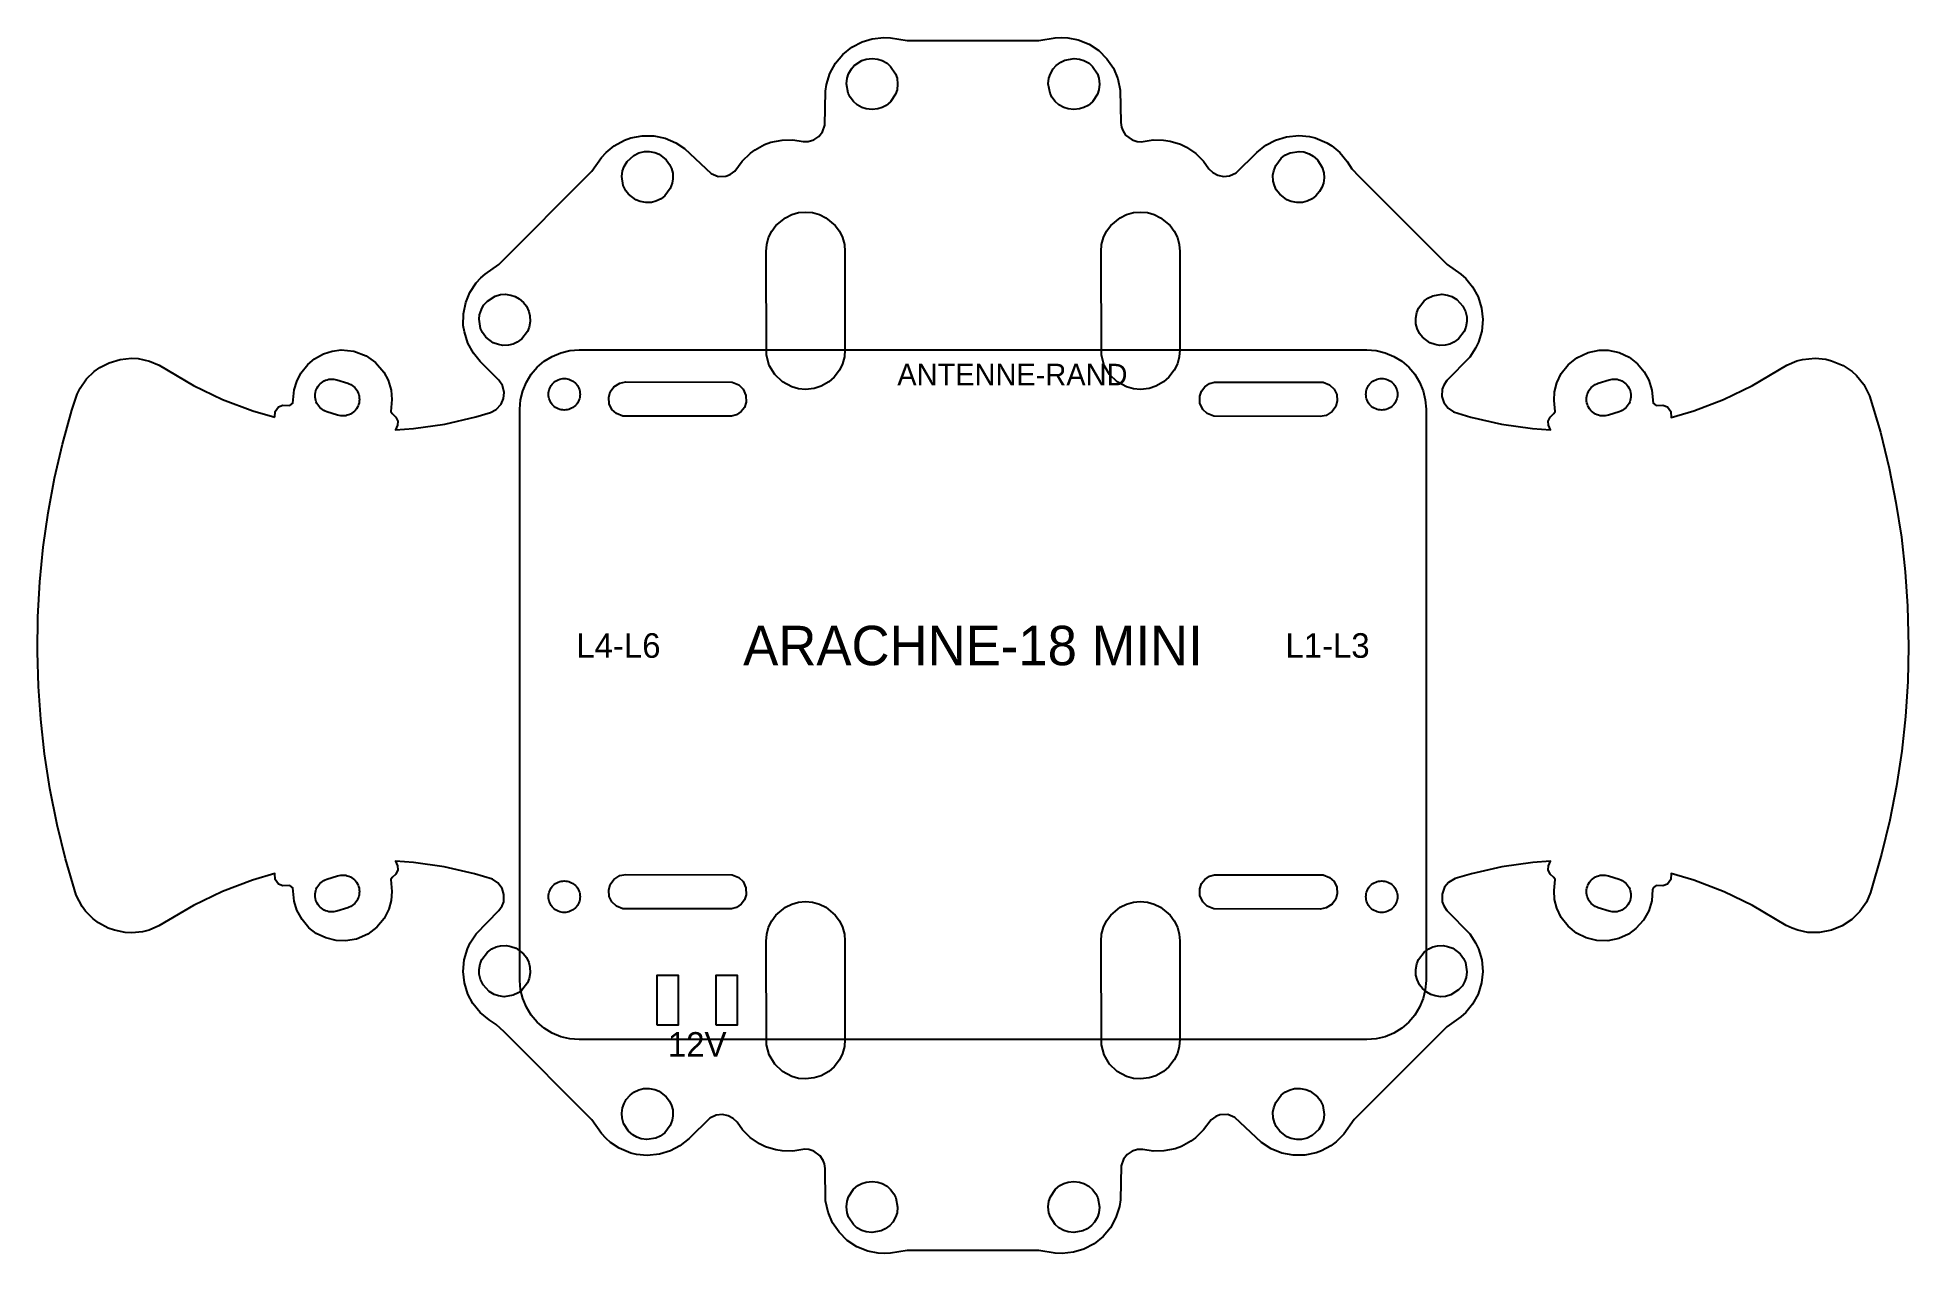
# Model space of a CAD drawing. Header units: millimetres. Extents: x -95 to 95, y -62 to 62.
import ezdxf
from ezdxf.enums import TextEntityAlignment as Align

# ---------------------------------------------------------------- set-up
doc = ezdxf.new("R2010")
doc.units = ezdxf.units.MM
doc.layers.add('CUT', color=1, linetype='Continuous')
doc.layers.add('ENGRAVE', color=5, linetype='Continuous')

msp = doc.modelspace()

# ---------------------------------------------------------------- linework, layer by layer
at = {"layer": 'CUT'}
for points in [[(-70.9, 23.18), (-70.86, 23.76), (-70.51, 24.22), (-70.06, 24.4), (-69.36, 24.36), (-69.07, 24.59), (-68.91, 25.95), (-68.66, 26.81), (-68.24, 27.65), (-67.55, 28.52), (-66.87, 29.09), (-65.94, 29.61), (-65.08, 29.88), (-64.16, 30), (-62.88, 29.87), (-61.63, 29.4), (-60.68, 28.74), (-59.83, 27.76), (-59.39, 26.93), (-59.08, 25.91), (-59, 24.98), (-59.1, 23.75), (-58.99, 23.54), (-58.59, 23.19), (-58.41, 22.76), (-58.42, 22.38), (-58.64, 21.88), (-56.81, 22.02), (-53.62, 22.48), (-50.47, 23.21), (-48.99, 23.65), (-48.4, 23.96), (-47.9, 24.5), (-47.66, 25.08), (-47.6, 25.67), (-47.78, 26.38), (-48.15, 26.94), (-50.03, 28.82), (-50.73, 29.67), (-51.29, 30.7), (-51.64, 31.83), (-51.75, 32.5), (-51.74, 33.68), (-51.5, 34.83), (-51.08, 35.83), (-50.44, 36.81), (-49.98, 37.32), (-49.54, 37.71), (-48.14, 38.69), (-38.69, 48.14), (-37.71, 49.54), (-37.25, 50.04), (-36.42, 50.73), (-35.39, 51.29), (-34.74, 51.52), (-33.58, 51.75), (-32.41, 51.74), (-31.26, 51.5), (-30.17, 51.04), (-29.28, 50.44), (-26.6, 47.9), (-25.86, 47.62), (-25.08, 47.66), (-24.67, 47.81), (-24.19, 48.14), (-23.42, 49.15), (-22.58, 49.98), (-22.11, 50.33), (-21.16, 50.85), (-20.52, 51.08), (-19.37, 51.31), (-18.29, 51.32), (-17.25, 51.16), (-16.72, 51.16), (-16.16, 51.33), (-15.64, 51.68), (-15.27, 52.14), (-15.03, 52.82), (-14.97, 56.27), (-14.87, 56.95), (-14.52, 58.07), (-13.96, 59.1), (-13.21, 60.01), (-12.29, 60.74), (-11.25, 61.29), (-10.22, 61.6), (-9.05, 61.73), (-8.36, 61.69), (-6.68, 61.4), (6.68, 61.4), (8.36, 61.69), (8.95, 61.73), (9.64, 61.69), (10.69, 61.48), (11.78, 61.04), (12.77, 60.4), (13.6, 59.57), (14.27, 58.6), (14.72, 57.52), (14.96, 56.37), (15, 53.1), (15.07, 52.63), (15.21, 52.27), (15.5, 51.82), (16.16, 51.33), (16.67, 51.17), (17.06, 51.14), (18.28, 51.32), (19.36, 51.31), (20.03, 51.21), (21.06, 50.89), (21.68, 50.59), (22.64, 49.93), (23.4, 49.17), (23.96, 48.39), (24.34, 48.01), (24.85, 47.73), (25.43, 47.6), (26.06, 47.67), (26.72, 47.98), (28.82, 50.03), (29.75, 50.79), (30.7, 51.29), (31.83, 51.64), (33.09, 51.77), (34.17, 51.66), (34.74, 51.52), (35.92, 51.04), (36.42, 50.73), (37.25, 50.04), (38.01, 49.14), (38.47, 48.4), (39.21, 47.62), (48.14, 38.69), (49.54, 37.71), (50.05, 37.25), (50.73, 36.42), (51.29, 35.38), (51.64, 34.26), (51.77, 33.09), (51.66, 31.92), (51.33, 30.79), (51.04, 30.17), (50.44, 29.28), (48.13, 26.91), (47.8, 26.42), (47.65, 26.01), (47.62, 25.28), (47.81, 24.67), (48.25, 24.08), (48.78, 23.73), (50.56, 23.18), (53.68, 22.47), (56.81, 22.02), (58.64, 21.88), (58.42, 22.38), (58.41, 22.76), (58.59, 23.19), (58.99, 23.54), (59.1, 23.75), (59, 24.88), (59.06, 25.76), (59.28, 26.65), (59.73, 27.6), (60.42, 28.49), (61.31, 29.21), (62.47, 29.76), (63.58, 29.98), (64.51, 29.97), (65.61, 29.73), (66.61, 29.27), (67.46, 28.61), (68.16, 27.77), (68.61, 26.93), (68.92, 25.91), (69.06, 24.6), (69.36, 24.36), (70.06, 24.4), (70.51, 24.22), (70.86, 23.76), (70.89, 23.15), (73.19, 23.83), (76.2, 24.98), (79.16, 26.4), (82.65, 28.47), (83.66, 28.89), (84.23, 29.04), (85.51, 29.16), (86.59, 29.06), (87.17, 28.91), (88.35, 28.42), (89.26, 27.81), (89.7, 27.41), (90.45, 26.49), (91.04, 25.35), (92.14, 21.67), (93.03, 18), (93.72, 14.52), (94.27, 11.01), (94.66, 7.48), (94.9, 3.98), (95, -0.1), (94.92, -3.65), (94.68, -7.22), (94.3, -10.72), (93.77, -14.23), (93.1, -17.72), (92.26, -21.19), (91.14, -25.06), (90.71, -26.05), (90.05, -27.01), (89.22, -27.83), (88.25, -28.46), (87.18, -28.91), (85.94, -29.14), (84.78, -29.12), (83.74, -28.91), (83.19, -28.71), (82.58, -28.42), (79.15, -26.39), (76.27, -25.01), (73.18, -23.82), (70.89, -23.15), (70.86, -23.76), (70.51, -24.22), (70.06, -24.4), (69.36, -24.36), (69.09, -24.56), (69, -24.78), (68.92, -25.91), (68.61, -26.93), (68.08, -27.89), (67.32, -28.74), (66.57, -29.29), (65.57, -29.75), (64.46, -29.98), (63.36, -29.96), (62.27, -29.69), (61.27, -29.19), (60.43, -28.5), (59.73, -27.6), (59.28, -26.65), (59.06, -25.77), (59, -24.88), (59.1, -23.75), (58.99, -23.54), (58.6, -23.2), (58.41, -22.76), (58.42, -22.38), (58.64, -21.88), (56.83, -22.02), (53.69, -22.47), (50.61, -23.17), (48.96, -23.66), (48.28, -24.05), (47.88, -24.54), (47.63, -25.23), (47.65, -26.01), (47.8, -26.42), (48.13, -26.91), (50.44, -29.28), (51.04, -30.17), (51.33, -30.79), (51.66, -31.92), (51.77, -33.09), (51.64, -34.26), (51.29, -35.39), (50.73, -36.42), (50.04, -37.25), (49.54, -37.71), (48.13, -38.7), (38.7, -48.13), (37.65, -49.61), (36.89, -50.38), (36.33, -50.79), (35.38, -51.29), (34.83, -51.5), (33.68, -51.74), (32.5, -51.75), (31.35, -51.53), (30.26, -51.08), (29.28, -50.44), (26.6, -47.9), (25.86, -47.62), (25.08, -47.66), (24.67, -47.81), (24.19, -48.14), (23.42, -49.15), (22.58, -49.98), (22.11, -50.33), (21.16, -50.85), (20.52, -51.08), (19.37, -51.31), (18.29, -51.32), (17.25, -51.16), (16.72, -51.16), (16.16, -51.33), (15.64, -51.68), (15.27, -52.14), (15.03, -52.82), (14.97, -56.27), (14.87, -56.95), (14.52, -58.07), (13.96, -59.1), (13.21, -60.01), (12.29, -60.74), (11.25, -61.29), (10.22, -61.6), (9.05, -61.73), (8.36, -61.69), (6.68, -61.4), (-6.68, -61.4), (-8.36, -61.69), (-8.95, -61.73), (-9.64, -61.69), (-10.69, -61.48), (-11.78, -61.04), (-12.77, -60.4), (-13.6, -59.57), (-14.27, -58.6), (-14.72, -57.52), (-14.96, -56.37), (-15, -53.1), (-15.07, -52.63), (-15.21, -52.27), (-15.5, -51.82), (-16.16, -51.33), (-16.67, -51.17), (-17.06, -51.14), (-18.28, -51.32), (-19.36, -51.31), (-20.03, -51.21), (-21.06, -50.89), (-21.68, -50.59), (-22.64, -49.93), (-23.4, -49.17), (-23.96, -48.39), (-24.34, -48.01), (-24.85, -47.73), (-25.43, -47.6), (-26.06, -47.67), (-26.72, -47.98), (-28.82, -50.03), (-29.75, -50.79), (-30.7, -51.29), (-31.83, -51.64), (-33.09, -51.77), (-34.17, -51.66), (-34.74, -51.53), (-35.91, -51.04), (-36.81, -50.44), (-37.25, -50.05), (-37.71, -49.54), (-38.69, -48.14), (-47.61, -39.22), (-48.4, -38.47), (-49.14, -38.01), (-50.04, -37.25), (-50.78, -36.34), (-51.29, -35.39), (-51.64, -34.26), (-51.77, -33.09), (-51.66, -31.92), (-51.33, -30.79), (-51.04, -30.17), (-50.44, -29.28), (-48.13, -26.91), (-47.8, -26.42), (-47.65, -26.01), (-47.62, -25.28), (-47.81, -24.67), (-48.25, -24.08), (-48.78, -23.73), (-50.6, -23.17), (-53.68, -22.47), (-56.82, -22.02), (-58.64, -21.88), (-58.42, -22.38), (-58.41, -22.76), (-58.59, -23.2), (-58.99, -23.54), (-59.1, -23.75), (-59, -24.98), (-59.08, -25.87), (-59.32, -26.77), (-59.8, -27.72), (-60.52, -28.59), (-61.44, -29.29), (-62.61, -29.8), (-63.7, -29.99), (-64.65, -29.96), (-65.72, -29.69), (-66.69, -29.22), (-67.42, -28.65), (-68.12, -27.83), (-68.64, -26.86), (-68.91, -25.95), (-69.07, -24.59), (-69.36, -24.36), (-70.06, -24.4), (-70.51, -24.22), (-70.86, -23.76), (-70.89, -23.15), (-73.14, -23.81), (-76.2, -24.98), (-79.16, -26.4), (-82.65, -28.47), (-83.66, -28.89), (-84.33, -29.06), (-85.41, -29.16), (-86.1, -29.13), (-87.17, -28.91), (-87.82, -28.68), (-88.78, -28.16), (-89.34, -27.74), (-90.1, -26.97), (-90.45, -26.49), (-91.05, -25.35), (-92.14, -21.67), (-92.99, -18.21), (-93.73, -14.51), (-94.27, -11), (-94.66, -7.49), (-94.89, -4.17), (-94.99, -0.63), (-94.95, 2.9), (-94.75, 6.45), (-94.4, 9.98), (-93.9, 13.48), (-93.25, 16.99), (-92.46, 20.44), (-91.51, 23.88), (-90.97, 25.5), (-90.67, 26.11), (-90, 27.07), (-89.23, 27.81), (-88.67, 28.21), (-87.72, 28.71), (-86.6, 29.04), (-85.44, 29.16), (-84.76, 29.12), (-83.62, 28.87), (-82.63, 28.45), (-79.16, 26.4), (-76.2, 24.97), (-73.13, 23.81), (-70.9, 23.18)], [(-10.24, 59.6), (-9.67, 59.53), (-9.23, 59.39), (-8.71, 59.1), (-8.36, 58.79), (-7.86, 58.02), (-7.71, 57.58), (-7.65, 57), (-7.71, 56.42), (-7.86, 55.98), (-8.38, 55.2), (-8.82, 54.83), (-9.23, 54.61), (-9.67, 54.47), (-10.25, 54.4), (-10.83, 54.47), (-11.27, 54.61), (-11.77, 54.89), (-12.14, 55.21), (-12.48, 55.66), (-12.68, 56.08), (-12.85, 57.01), (-12.79, 57.58), (-12.64, 58.02), (-12.35, 58.54), (-12.05, 58.88), (-11.27, 59.39), (-10.83, 59.53), (-10.24, 59.6)], [(10.26, 59.6), (10.83, 59.53), (11.27, 59.39), (11.79, 59.1), (12.14, 58.79), (12.64, 58.02), (12.79, 57.58), (12.85, 57), (12.79, 56.42), (12.64, 55.98), (12.12, 55.2), (11.68, 54.83), (11.27, 54.61), (10.83, 54.47), (10.25, 54.4), (9.67, 54.47), (9.23, 54.61), (8.73, 54.89), (8.36, 55.21), (8.02, 55.67), (7.82, 56.08), (7.65, 57.01), (7.71, 57.58), (7.86, 58.02), (8.15, 58.54), (8.45, 58.88), (8.91, 59.23), (9.33, 59.43), (10.26, 59.6)], [(-35.13, 49.12), (-34.44, 49.75), (-33.92, 50), (-33.35, 50.14), (-32.88, 50.15), (-32.32, 50.05), (-31.88, 49.87), (-31.14, 49.31), (-30.8, 48.84), (-30.6, 48.41), (-30.49, 47.96), (-30.46, 47.38), (-30.54, 46.92), (-30.74, 46.38), (-31.3, 45.64), (-31.67, 45.35), (-32.19, 45.1), (-32.65, 44.98), (-33.22, 44.96), (-33.8, 45.06), (-34.24, 45.24), (-34.98, 45.8), (-35.26, 46.17), (-35.51, 46.69), (-35.66, 47.61), (-35.58, 48.18), (-35.42, 48.63), (-35.13, 49.12)], [(34.97, 49.31), (35.47, 48.53), (35.62, 47.97), (35.66, 47.49), (35.58, 46.93), (35.43, 46.49), (35.2, 46.08), (34.82, 45.64), (34.44, 45.35), (33.92, 45.1), (33.46, 44.98), (32.89, 44.96), (32.32, 45.06), (31.88, 45.24), (31.14, 45.8), (30.8, 46.27), (30.6, 46.69), (30.49, 47.15), (30.46, 47.73), (30.54, 48.19), (30.74, 48.73), (31.3, 49.47), (31.68, 49.76), (32.19, 50), (33.12, 50.15), (33.58, 50.1), (34.12, 49.92), (34.54, 49.69), (34.97, 49.31)], [(-13, 40.01), (-13, 30), (-13.06, 29.29), (-13.26, 28.59), (-13.57, 27.95), (-14.11, 27.24), (-14.64, 26.77), (-15.42, 26.33), (-16.11, 26.1), (-16.99, 26), (-17.71, 26.06), (-18.41, 26.25), (-19.35, 26.76), (-20.13, 27.51), (-20.68, 28.43), (-20.96, 29.46), (-21, 40), (-20.94, 40.71), (-20.75, 41.41), (-20.43, 42.05), (-20.01, 42.63), (-19.05, 43.43), (-18.41, 43.74), (-17.71, 43.94), (-17.01, 44), (-16.29, 43.94), (-15.6, 43.74), (-14.95, 43.43), (-13.99, 42.63), (-13.57, 42.05), (-13.26, 41.41), (-13.06, 40.71), (-13, 40.01)], [(21, 40.01), (21, 30), (20.94, 29.29), (20.75, 28.59), (20.43, 27.95), (19.89, 27.24), (19.36, 26.77), (18.58, 26.33), (17.89, 26.1), (17.01, 26), (16.29, 26.06), (15.6, 26.25), (14.65, 26.76), (13.87, 27.51), (13.32, 28.43), (13.04, 29.46), (13, 40), (13.06, 40.71), (13.26, 41.41), (13.57, 42.05), (13.99, 42.63), (14.95, 43.43), (15.6, 43.74), (16.29, 43.94), (16.99, 44), (17.71, 43.94), (18.41, 43.74), (19.05, 43.43), (20.01, 42.63), (20.43, 42.05), (20.75, 41.41), (20.94, 40.71), (21, 40.01)], [(-49.31, 34.97), (-48.53, 35.47), (-47.97, 35.62), (-47.49, 35.66), (-46.93, 35.58), (-46.49, 35.43), (-46.08, 35.2), (-45.64, 34.82), (-45.35, 34.44), (-45.1, 33.92), (-44.98, 33.46), (-44.96, 32.89), (-45.06, 32.32), (-45.24, 31.88), (-45.8, 31.14), (-46.27, 30.8), (-46.69, 30.6), (-47.15, 30.49), (-47.73, 30.46), (-48.19, 30.54), (-48.73, 30.74), (-49.47, 31.3), (-49.81, 31.77), (-50, 32.19), (-50.15, 33.12), (-50.1, 33.58), (-49.92, 34.12), (-49.69, 34.54), (-49.31, 34.97)], [(49.12, 35.13), (49.75, 34.44), (50, 33.92), (50.14, 33.35), (50.15, 32.88), (50.05, 32.32), (49.87, 31.88), (49.31, 31.14), (48.84, 30.8), (48.41, 30.6), (47.96, 30.49), (47.38, 30.46), (46.92, 30.54), (46.38, 30.74), (45.64, 31.3), (45.35, 31.67), (45.1, 32.19), (44.98, 32.65), (44.96, 33.22), (45.06, 33.8), (45.24, 34.24), (45.8, 34.98), (46.17, 35.26), (46.69, 35.51), (47.61, 35.66), (48.18, 35.58), (48.63, 35.42), (49.12, 35.13)], [(-65.62, 23.73), (-65.77, 23.79), (-65.92, 23.86), (-66.06, 23.95), (-66.2, 24.05), (-66.32, 24.16), (-66.43, 24.29), (-66.53, 24.42), (-66.61, 24.57), (-66.68, 24.72), (-66.73, 24.88), (-66.77, 25.04), (-66.79, 25.21), (-66.8, 25.37), (-66.79, 25.54), (-66.76, 25.7), (-66.72, 25.87), (-66.66, 26.02), (-66.59, 26.17), (-66.5, 26.31), (-66.4, 26.45), (-66.29, 26.57), (-66.16, 26.68), (-66.03, 26.78), (-65.88, 26.86), (-65.73, 26.93), (-65.57, 26.98), (-65.41, 27.02), (-65.24, 27.04), (-65.08, 27.05), (-64.91, 27.04), (-64.75, 27.01), (-64.58, 26.97), (-63.48, 26.62), (-63.33, 26.56), (-63.18, 26.49), (-63.04, 26.4), (-62.9, 26.3), (-62.78, 26.19), (-62.67, 26.06), (-62.57, 25.93), (-62.49, 25.78), (-62.42, 25.63), (-62.37, 25.47), (-62.33, 25.31), (-62.31, 25.14), (-62.3, 24.98), (-62.31, 24.81), (-62.34, 24.65), (-62.38, 24.48), (-62.44, 24.33), (-62.51, 24.18), (-62.6, 24.04), (-62.7, 23.9), (-62.81, 23.78), (-62.94, 23.67), (-63.07, 23.57), (-63.22, 23.49), (-63.37, 23.42), (-63.53, 23.37), (-63.69, 23.33), (-63.86, 23.31), (-64.02, 23.3), (-64.19, 23.31), (-64.35, 23.34), (-64.52, 23.38), (-65.62, 23.73)], [(-39.9, 25.5), (-39.91, 25.34), (-39.93, 25.19), (-39.97, 25.04), (-40.02, 24.89), (-40.09, 24.75), (-40.17, 24.61), (-40.26, 24.48), (-40.37, 24.37), (-40.48, 24.26), (-40.61, 24.17), (-40.75, 24.09), (-40.89, 24.02), (-41.04, 23.97), (-41.19, 23.93), (-41.34, 23.91), (-41.5, 23.9), (-41.66, 23.91), (-41.81, 23.93), (-41.96, 23.97), (-42.11, 24.02), (-42.25, 24.09), (-42.39, 24.17), (-42.52, 24.26), (-42.63, 24.37), (-42.74, 24.48), (-42.83, 24.61), (-42.91, 24.75), (-42.98, 24.89), (-43.03, 25.04), (-43.07, 25.19), (-43.09, 25.34), (-43.1, 25.5), (-43.09, 25.66), (-43.07, 25.81), (-43.03, 25.96), (-42.98, 26.11), (-42.91, 26.25), (-42.83, 26.39), (-42.74, 26.52), (-42.63, 26.63), (-42.52, 26.74), (-42.39, 26.83), (-42.25, 26.91), (-42.11, 26.98), (-41.96, 27.03), (-41.81, 27.07), (-41.66, 27.09), (-41.5, 27.1), (-41.34, 27.09), (-41.19, 27.07), (-41.04, 27.03), (-40.89, 26.98), (-40.75, 26.91), (-40.61, 26.83), (-40.48, 26.74), (-40.37, 26.63), (-40.26, 26.52), (-40.17, 26.39), (-40.09, 26.25), (-40.02, 26.11), (-39.97, 25.96), (-39.93, 25.81), (-39.91, 25.66), (-39.9, 25.5)], [(-35.26, 26.75), (-24.44, 26.72), (-23.79, 26.46), (-23.33, 26.03), (-23.05, 25.39), (-23.03, 24.69), (-23.21, 24.17), (-23.54, 23.74), (-24, 23.42), (-24.52, 23.27), (-35.56, 23.28), (-36.21, 23.54), (-36.67, 23.97), (-36.94, 24.53), (-36.99, 25.16), (-36.83, 25.75), (-36.46, 26.26), (-35.87, 26.64), (-35.26, 26.75)], [(35.26, 23.25), (24.44, 23.28), (23.79, 23.54), (23.33, 23.97), (23.05, 24.61), (23.03, 25.31), (23.21, 25.83), (23.54, 26.26), (24, 26.58), (24.52, 26.73), (35.56, 26.72), (36.21, 26.46), (36.67, 26.03), (36.94, 25.47), (36.99, 24.84), (36.83, 24.25), (36.46, 23.74), (35.87, 23.36), (35.26, 23.25)], [(43.1, 25.5), (43.09, 25.34), (43.07, 25.19), (43.03, 25.04), (42.98, 24.89), (42.91, 24.75), (42.83, 24.61), (42.74, 24.48), (42.63, 24.37), (42.52, 24.26), (42.39, 24.17), (42.25, 24.09), (42.11, 24.02), (41.96, 23.97), (41.81, 23.93), (41.66, 23.91), (41.5, 23.9), (41.34, 23.91), (41.19, 23.93), (41.04, 23.97), (40.89, 24.02), (40.75, 24.09), (40.61, 24.17), (40.48, 24.26), (40.37, 24.37), (40.26, 24.48), (40.17, 24.61), (40.09, 24.75), (40.02, 24.89), (39.97, 25.04), (39.93, 25.19), (39.91, 25.34), (39.9, 25.5), (39.91, 25.66), (39.93, 25.81), (39.97, 25.96), (40.02, 26.11), (40.09, 26.25), (40.17, 26.39), (40.26, 26.52), (40.37, 26.63), (40.48, 26.74), (40.61, 26.83), (40.75, 26.91), (40.89, 26.98), (41.04, 27.03), (41.19, 27.07), (41.34, 27.09), (41.5, 27.1), (41.66, 27.09), (41.81, 27.07), (41.96, 27.03), (42.11, 26.98), (42.25, 26.91), (42.39, 26.83), (42.52, 26.74), (42.63, 26.63), (42.74, 26.52), (42.83, 26.39), (42.91, 26.25), (42.98, 26.11), (43.03, 25.96), (43.07, 25.81), (43.09, 25.66), (43.1, 25.5)], [(64.58, 26.97), (64.75, 27.01), (64.91, 27.04), (65.08, 27.05), (65.24, 27.04), (65.41, 27.02), (65.57, 26.98), (65.73, 26.93), (65.88, 26.86), (66.03, 26.78), (66.16, 26.68), (66.29, 26.57), (66.4, 26.45), (66.5, 26.31), (66.59, 26.17), (66.66, 26.02), (66.72, 25.87), (66.76, 25.7), (66.79, 25.54), (66.8, 25.37), (66.79, 25.21), (66.77, 25.04), (66.73, 24.88), (66.68, 24.72), (66.61, 24.57), (66.53, 24.42), (66.43, 24.29), (66.32, 24.16), (66.2, 24.05), (66.06, 23.95), (65.92, 23.86), (65.77, 23.79), (65.62, 23.73), (64.52, 23.38), (64.35, 23.34), (64.19, 23.31), (64.02, 23.3), (63.86, 23.31), (63.69, 23.33), (63.53, 23.37), (63.37, 23.42), (63.22, 23.49), (63.07, 23.57), (62.94, 23.67), (62.81, 23.78), (62.7, 23.9), (62.6, 24.04), (62.51, 24.18), (62.44, 24.33), (62.38, 24.48), (62.34, 24.65), (62.31, 24.81), (62.3, 24.98), (62.31, 25.14), (62.33, 25.31), (62.37, 25.47), (62.42, 25.63), (62.49, 25.78), (62.57, 25.93), (62.67, 26.06), (62.78, 26.19), (62.9, 26.3), (63.04, 26.4), (63.18, 26.49), (63.33, 26.56), (63.48, 26.62), (64.58, 26.97)], [(-64.58, -26.97), (-64.75, -27.01), (-64.91, -27.04), (-65.08, -27.05), (-65.24, -27.04), (-65.41, -27.02), (-65.57, -26.98), (-65.73, -26.93), (-65.88, -26.86), (-66.03, -26.78), (-66.16, -26.68), (-66.29, -26.57), (-66.4, -26.45), (-66.5, -26.31), (-66.59, -26.17), (-66.66, -26.02), (-66.72, -25.87), (-66.76, -25.7), (-66.79, -25.54), (-66.8, -25.37), (-66.79, -25.21), (-66.77, -25.04), (-66.73, -24.88), (-66.68, -24.72), (-66.61, -24.57), (-66.53, -24.42), (-66.43, -24.29), (-66.32, -24.16), (-66.2, -24.05), (-66.06, -23.95), (-65.92, -23.86), (-65.77, -23.79), (-65.62, -23.73), (-64.52, -23.38), (-64.35, -23.34), (-64.19, -23.31), (-64.02, -23.3), (-63.86, -23.31), (-63.69, -23.33), (-63.53, -23.37), (-63.37, -23.42), (-63.22, -23.49), (-63.07, -23.57), (-62.94, -23.67), (-62.81, -23.78), (-62.7, -23.9), (-62.6, -24.04), (-62.51, -24.18), (-62.44, -24.33), (-62.38, -24.48), (-62.34, -24.65), (-62.31, -24.81), (-62.3, -24.98), (-62.31, -25.14), (-62.33, -25.31), (-62.37, -25.47), (-62.42, -25.63), (-62.49, -25.78), (-62.57, -25.93), (-62.67, -26.06), (-62.78, -26.19), (-62.9, -26.3), (-63.04, -26.4), (-63.18, -26.49), (-63.33, -26.56), (-63.48, -26.62), (-64.58, -26.97)], [(-39.9, -25.5), (-39.91, -25.66), (-39.93, -25.81), (-39.97, -25.96), (-40.02, -26.11), (-40.09, -26.25), (-40.17, -26.39), (-40.26, -26.52), (-40.37, -26.63), (-40.48, -26.74), (-40.61, -26.83), (-40.75, -26.91), (-40.89, -26.98), (-41.04, -27.03), (-41.19, -27.07), (-41.34, -27.09), (-41.5, -27.1), (-41.66, -27.09), (-41.81, -27.07), (-41.96, -27.03), (-42.11, -26.98), (-42.25, -26.91), (-42.39, -26.83), (-42.52, -26.74), (-42.63, -26.63), (-42.74, -26.52), (-42.83, -26.39), (-42.91, -26.25), (-42.98, -26.11), (-43.03, -25.96), (-43.07, -25.81), (-43.09, -25.66), (-43.1, -25.5), (-43.09, -25.34), (-43.07, -25.19), (-43.03, -25.04), (-42.98, -24.89), (-42.91, -24.75), (-42.83, -24.61), (-42.74, -24.48), (-42.63, -24.37), (-42.52, -24.26), (-42.39, -24.17), (-42.25, -24.09), (-42.11, -24.02), (-41.96, -23.97), (-41.81, -23.93), (-41.66, -23.91), (-41.5, -23.9), (-41.34, -23.91), (-41.19, -23.93), (-41.04, -23.97), (-40.89, -24.02), (-40.75, -24.09), (-40.61, -24.17), (-40.48, -24.26), (-40.37, -24.37), (-40.26, -24.48), (-40.17, -24.61), (-40.09, -24.75), (-40.02, -24.89), (-39.97, -25.04), (-39.93, -25.19), (-39.91, -25.34), (-39.9, -25.5)], [(-35.26, -23.25), (-24.44, -23.28), (-23.79, -23.54), (-23.33, -23.97), (-23.05, -24.61), (-23.03, -25.31), (-23.21, -25.83), (-23.54, -26.26), (-24, -26.58), (-24.52, -26.73), (-35.56, -26.72), (-36.21, -26.46), (-36.67, -26.03), (-36.94, -25.47), (-36.99, -24.84), (-36.83, -24.25), (-36.46, -23.74), (-35.87, -23.36), (-35.26, -23.25)], [(35.26, -26.75), (24.44, -26.72), (23.79, -26.46), (23.33, -26.03), (23.05, -25.39), (23.03, -24.69), (23.21, -24.17), (23.54, -23.74), (24, -23.42), (24.52, -23.27), (35.56, -23.28), (36.21, -23.54), (36.67, -23.97), (36.94, -24.53), (36.99, -25.16), (36.83, -25.75), (36.46, -26.26), (35.87, -26.64), (35.26, -26.75)], [(43.1, -25.5), (43.09, -25.66), (43.07, -25.81), (43.03, -25.96), (42.98, -26.11), (42.91, -26.25), (42.83, -26.39), (42.74, -26.52), (42.63, -26.63), (42.52, -26.74), (42.39, -26.83), (42.25, -26.91), (42.11, -26.98), (41.96, -27.03), (41.81, -27.07), (41.66, -27.09), (41.5, -27.1), (41.34, -27.09), (41.19, -27.07), (41.04, -27.03), (40.89, -26.98), (40.75, -26.91), (40.61, -26.83), (40.48, -26.74), (40.37, -26.63), (40.26, -26.52), (40.17, -26.39), (40.09, -26.25), (40.02, -26.11), (39.97, -25.96), (39.93, -25.81), (39.91, -25.66), (39.9, -25.5), (39.91, -25.34), (39.93, -25.19), (39.97, -25.04), (40.02, -24.89), (40.09, -24.75), (40.17, -24.61), (40.26, -24.48), (40.37, -24.37), (40.48, -24.26), (40.61, -24.17), (40.75, -24.09), (40.89, -24.02), (41.04, -23.97), (41.19, -23.93), (41.34, -23.91), (41.5, -23.9), (41.66, -23.91), (41.81, -23.93), (41.96, -23.97), (42.11, -24.02), (42.25, -24.09), (42.39, -24.17), (42.52, -24.26), (42.63, -24.37), (42.74, -24.48), (42.83, -24.61), (42.91, -24.75), (42.98, -24.89), (43.03, -25.04), (43.07, -25.19), (43.09, -25.34), (43.1, -25.5)], [(65.62, -23.73), (65.77, -23.79), (65.92, -23.86), (66.06, -23.95), (66.2, -24.05), (66.32, -24.16), (66.43, -24.29), (66.53, -24.42), (66.61, -24.57), (66.68, -24.72), (66.73, -24.88), (66.77, -25.04), (66.79, -25.21), (66.8, -25.37), (66.79, -25.54), (66.76, -25.7), (66.72, -25.87), (66.66, -26.02), (66.59, -26.17), (66.5, -26.31), (66.4, -26.45), (66.29, -26.57), (66.16, -26.68), (66.03, -26.78), (65.88, -26.86), (65.73, -26.93), (65.57, -26.98), (65.41, -27.02), (65.24, -27.04), (65.08, -27.05), (64.91, -27.04), (64.75, -27.01), (64.58, -26.97), (63.48, -26.62), (63.33, -26.56), (63.18, -26.49), (63.04, -26.4), (62.9, -26.3), (62.78, -26.19), (62.67, -26.06), (62.57, -25.93), (62.49, -25.78), (62.42, -25.63), (62.37, -25.47), (62.33, -25.31), (62.31, -25.14), (62.3, -24.98), (62.31, -24.81), (62.34, -24.65), (62.38, -24.48), (62.44, -24.33), (62.51, -24.18), (62.6, -24.04), (62.7, -23.9), (62.81, -23.78), (62.94, -23.67), (63.07, -23.57), (63.22, -23.49), (63.37, -23.42), (63.53, -23.37), (63.69, -23.33), (63.86, -23.31), (64.02, -23.3), (64.19, -23.31), (64.35, -23.34), (64.52, -23.38), (65.62, -23.73)], [(-13, -29.99), (-13, -40), (-13.06, -40.71), (-13.26, -41.41), (-13.57, -42.05), (-14.11, -42.76), (-14.64, -43.23), (-15.42, -43.67), (-16.11, -43.9), (-16.99, -44), (-17.71, -43.94), (-18.41, -43.74), (-19.35, -43.24), (-20.13, -42.49), (-20.68, -41.57), (-20.96, -40.54), (-21, -30), (-20.94, -29.29), (-20.75, -28.59), (-20.43, -27.95), (-20.01, -27.37), (-19.05, -26.57), (-18.41, -26.25), (-17.71, -26.06), (-17.01, -26), (-16.29, -26.06), (-15.6, -26.25), (-14.95, -26.57), (-13.99, -27.37), (-13.57, -27.95), (-13.26, -28.59), (-13.06, -29.29), (-13, -29.99)], [(21, -29.99), (21, -40), (20.94, -40.71), (20.75, -41.41), (20.43, -42.05), (19.89, -42.76), (19.36, -43.23), (18.58, -43.67), (17.89, -43.9), (17.01, -44), (16.29, -43.94), (15.6, -43.74), (14.65, -43.24), (13.87, -42.49), (13.32, -41.57), (13.04, -40.54), (13, -30), (13.06, -29.29), (13.26, -28.59), (13.57, -27.95), (13.99, -27.37), (14.95, -26.57), (15.6, -26.25), (16.29, -26.06), (16.99, -26), (17.71, -26.06), (18.41, -26.25), (19.05, -26.57), (20.01, -27.37), (20.43, -27.95), (20.75, -28.59), (20.94, -29.29), (21, -29.99)], [(-49.12, -35.13), (-49.75, -34.44), (-50, -33.92), (-50.14, -33.35), (-50.15, -32.88), (-50.05, -32.32), (-49.87, -31.88), (-49.31, -31.14), (-48.84, -30.8), (-48.41, -30.6), (-47.96, -30.49), (-47.38, -30.46), (-46.92, -30.54), (-46.38, -30.74), (-45.64, -31.3), (-45.35, -31.67), (-45.1, -32.19), (-44.98, -32.65), (-44.96, -33.22), (-45.06, -33.8), (-45.24, -34.24), (-45.8, -34.98), (-46.17, -35.26), (-46.69, -35.51), (-47.61, -35.66), (-48.18, -35.58), (-48.63, -35.42), (-49.12, -35.13)], [(49.31, -34.97), (48.53, -35.47), (47.97, -35.62), (47.49, -35.66), (46.93, -35.58), (46.49, -35.43), (46.08, -35.2), (45.64, -34.82), (45.35, -34.44), (45.1, -33.92), (44.98, -33.46), (44.96, -32.89), (45.06, -32.32), (45.24, -31.88), (45.8, -31.14), (46.27, -30.8), (46.69, -30.6), (47.15, -30.49), (47.73, -30.46), (48.19, -30.54), (48.73, -30.74), (49.47, -31.3), (49.81, -31.77), (50, -32.19), (50.15, -33.12), (50.07, -33.69), (49.92, -34.13), (49.69, -34.54), (49.31, -34.97)], [(-32.1, -38.5), (-29.9, -38.5), (-29.9, -33.5), (-32.1, -33.5), (-32.1, -38.5)], [(-26.1, -38.5), (-23.9, -38.5), (-23.9, -33.5), (-26.1, -33.5), (-26.1, -38.5)], [(-34.97, -49.31), (-35.47, -48.53), (-35.62, -47.97), (-35.66, -47.49), (-35.58, -46.93), (-35.43, -46.49), (-35.2, -46.08), (-34.82, -45.64), (-34.44, -45.35), (-33.92, -45.1), (-33.46, -44.98), (-32.89, -44.96), (-32.32, -45.06), (-31.88, -45.24), (-31.14, -45.8), (-30.8, -46.27), (-30.6, -46.69), (-30.49, -47.15), (-30.46, -47.73), (-30.54, -48.19), (-30.74, -48.73), (-31.3, -49.47), (-31.77, -49.81), (-32.19, -50), (-33.12, -50.15), (-33.69, -50.07), (-34.13, -49.92), (-34.54, -49.69), (-34.97, -49.31)], [(35.13, -49.12), (34.44, -49.75), (33.92, -50), (33.35, -50.14), (32.88, -50.15), (32.32, -50.05), (31.88, -49.87), (31.14, -49.31), (30.8, -48.84), (30.6, -48.41), (30.49, -47.96), (30.46, -47.38), (30.54, -46.92), (30.74, -46.38), (31.3, -45.64), (31.67, -45.35), (32.19, -45.1), (32.65, -44.98), (33.22, -44.96), (33.8, -45.06), (34.24, -45.24), (34.98, -45.8), (35.26, -46.17), (35.51, -46.69), (35.66, -47.61), (35.58, -48.18), (35.42, -48.63), (35.13, -49.12)], [(-10.26, -59.6), (-10.83, -59.53), (-11.27, -59.39), (-11.79, -59.1), (-12.14, -58.79), (-12.64, -58.02), (-12.79, -57.58), (-12.85, -57), (-12.79, -56.42), (-12.64, -55.98), (-12.12, -55.2), (-11.68, -54.83), (-11.27, -54.61), (-10.83, -54.47), (-10.25, -54.4), (-9.67, -54.47), (-9.23, -54.61), (-8.73, -54.89), (-8.36, -55.21), (-8.02, -55.67), (-7.82, -56.08), (-7.65, -57.01), (-7.71, -57.58), (-7.86, -58.02), (-8.15, -58.54), (-8.45, -58.88), (-8.91, -59.23), (-9.33, -59.43), (-10.26, -59.6)], [(10.24, -59.6), (9.67, -59.53), (9.23, -59.39), (8.71, -59.1), (8.36, -58.79), (7.86, -58.02), (7.71, -57.58), (7.65, -57), (7.71, -56.42), (7.86, -55.98), (8.38, -55.2), (8.82, -54.83), (9.23, -54.61), (9.67, -54.47), (10.25, -54.4), (10.83, -54.47), (11.27, -54.61), (11.77, -54.89), (12.14, -55.21), (12.48, -55.67), (12.68, -56.08), (12.85, -57.01), (12.79, -57.58), (12.64, -58.02), (12.35, -58.54), (12.05, -58.88), (11.59, -59.23), (11.17, -59.43), (10.24, -59.6)]]:
    msp.add_lwpolyline(points, close=True, dxfattribs=at)
at = {"layer": 'ENGRAVE'}
msp.add_lwpolyline([(40, 30), (40.94, 29.93), (41.85, 29.71), (42.72, 29.35), (43.53, 28.85), (44.24, 28.24), (44.85, 27.53), (45.35, 26.72), (45.71, 25.85), (45.93, 24.94), (46, 24), (46, -34), (45.93, -34.94), (45.71, -35.85), (45.35, -36.72), (44.85, -37.53), (44.24, -38.24), (43.53, -38.85), (42.72, -39.35), (41.85, -39.71), (40.94, -39.93), (40, -40), (-40, -40), (-40.94, -39.93), (-41.85, -39.71), (-42.72, -39.35), (-43.53, -38.85), (-44.24, -38.24), (-44.85, -37.53), (-45.35, -36.72), (-45.71, -35.85), (-45.93, -34.94), (-46, -34), (-46, 24), (-45.93, 24.94), (-45.71, 25.85), (-45.35, 26.72), (-44.85, 27.53), (-44.24, 28.24), (-43.53, 28.85), (-42.72, 29.35), (-41.85, 29.71), (-40.94, 29.93), (-40, 30), (40, 30)], close=True, dxfattribs=at)

# ---------------------------------------------------------------- texts
for s, height, p in [('ANTENNE-RAND', 2.2, (4, 27.5)), ('ARACHNE-18 MINI', 4, (0, 0)), ('L4-L6', 2.5, (-36, 0)), ('L1-L3', 2.5, (36, 0)), ('12V', 2.5, (-28, -40.5))]:
    msp.add_text(s, height=height, dxfattribs=at).set_placement(p, align=Align.MIDDLE_CENTER)

doc.saveas('drawing.dxf')
